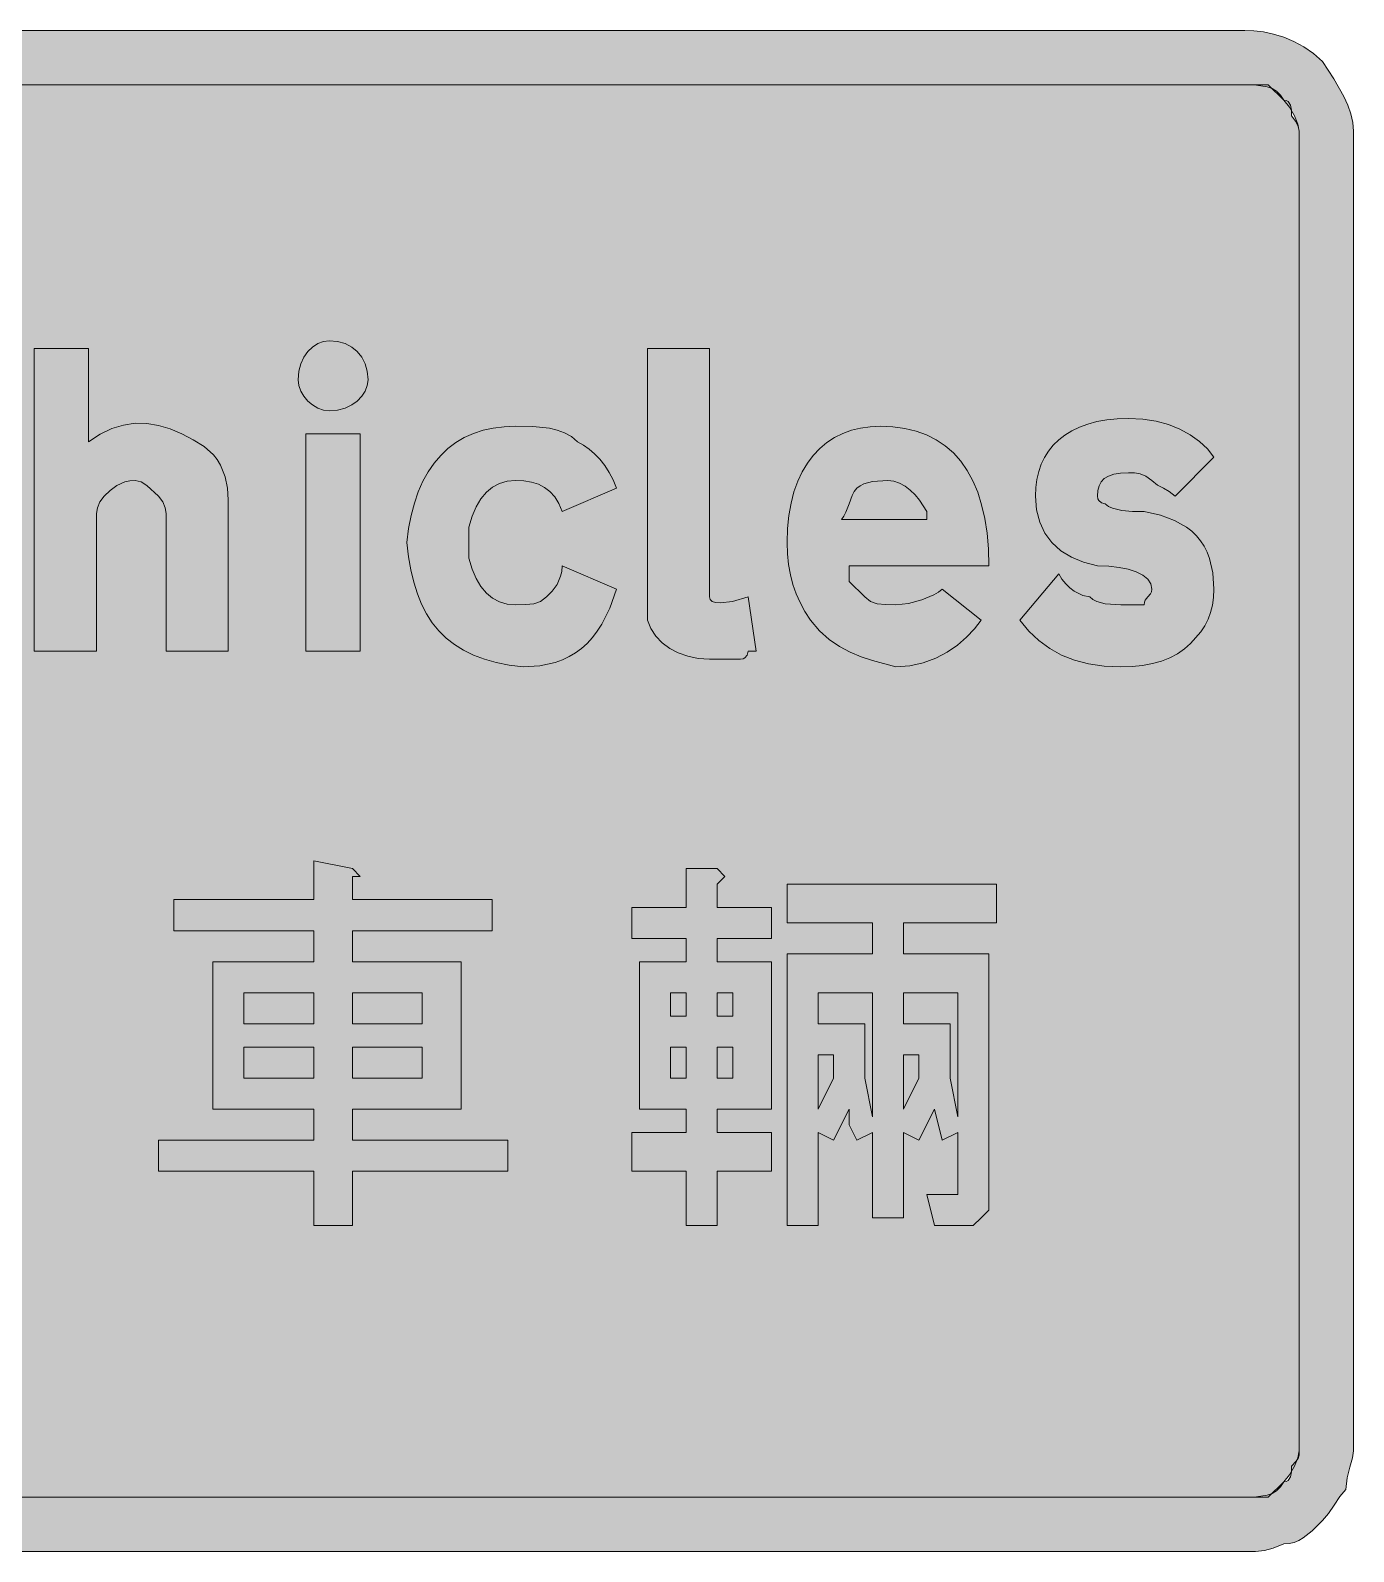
# Model space of a CAD drawing. Header units: metres. Extents: x 15 to 554, y 18 to 253.
# Drawn here: x 349.3 to 553.9, y 18 to 253.2 of the extents above; entities that cross this region are included whole.
import ezdxf

# ---------------------------------------------------------------- set-up
doc = ezdxf.new("R2010")
doc.units = ezdxf.units.M
doc.layers.add('FILL_BLACK_000000', color=7, linetype='Continuous', true_color=0x000000)
doc.layers.add('FILL_WHITE_FFFFFF', color=7, linetype='Continuous', true_color=0xffffff)

msp = doc.modelspace()

# ---------------------------------------------------------------- hatches: boundary and pattern name
at = {"layer": 'FILL_BLACK_000000', "true_color": 0x000000}
h = msp.add_hatch(color=7, dxfattribs=at)
h.dxf.hatch_style = 1
h.paths.add_polyline_path([(27.99, 18.24), (26.64, 18.57), (25.29, 19.05), (23.94, 19.7), (22.59, 20.53), (21.24, 21.56), (19.89, 22.8), (18.65, 23.81), (17.62, 24.99), (16.79, 26.32), (16.14, 27.75), (15.66, 29.23), (15.33, 30.73), (15.15, 32.2), (15.09, 33.6), (15.09, 237.6), (15.24, 240.15), (15.6, 241.82), (16.29, 243.6), (17.19, 244.69), (18.09, 246), (18.99, 247.31), (19.89, 248.4), (21.24, 249.64), (22.59, 250.67), (23.94, 251.5), (25.29, 252.15), (26.64, 252.63), (27.99, 252.96), (29.34, 253.14), (30.69, 253.2), (537.09, 253.2), (538.49, 253.14), (539.98, 252.96), (541.52, 252.63), (543.09, 252.15), (544.66, 251.5), (546.2, 250.67), (547.69, 249.64), (549.09, 248.4), (550.85, 245.7), (552.39, 243), (553, 241.65), (553.48, 240.3), (553.78, 238.95), (553.89, 237.6), (553.89, 33.6), (553.7, 32.49), (553.29, 31.05), (552.88, 29.38), (552.69, 27.6), (551.79, 26.51), (550.89, 25.2), (549.99, 23.89), (549.09, 22.8), (547.48, 21.22), (546.09, 20.1), (545.41, 19.71), (544.7, 19.42), (543.94, 19.26), (543.09, 19.2), (541.48, 18.51), (540.09, 18.15), (538.7, 18.02), (537.09, 18), (30.69, 18), (29.34, 18.06), (27.99, 18.24)])
h.paths.add_polyline_path([(538.87, 26.44), (540.54, 26.7), (541.3, 26.99), (541.98, 27.41), (542.59, 28.01), (543.09, 28.8), (543.49, 28.85), (543.78, 29.01), (544.14, 29.55), (544.27, 30.32), (544.29, 31.2), (544.98, 31.91), (545.34, 32.4), (545.47, 32.89), (545.49, 33.6), (545.49, 237.6), (545.28, 238.69), (544.74, 240), (543.97, 241.31), (543.09, 242.4), (542.59, 243.19), (541.98, 243.79), (541.3, 244.21), (540.54, 244.5), (538.87, 244.76), (537.09, 244.8), (30.69, 244.8), (29.6, 244.76), (28.29, 244.5), (27.62, 244.21), (26.98, 243.79), (26.39, 243.19), (25.89, 242.4), (25.01, 242.19), (24.24, 241.65), (23.7, 240.88), (23.49, 240), (23.49, 237.6), (23.49, 33.6), (23.65, 32.26), (24.11, 30.96), (24.82, 29.74), (25.74, 28.65), (26.83, 27.73), (28.05, 27.02), (29.35, 26.56), (30.69, 26.4), (537.09, 26.4), (538.87, 26.44)], flags=16)
h = msp.add_hatch(color=7, dxfattribs=at)
h.dxf.hatch_style = 1
h.paths.add_polyline_path([(401.38, 198.3), (401.06, 197.44), (400.54, 196.63), (399.84, 195.9), (398.97, 195.29), (397.95, 194.81), (396.78, 194.51), (395.49, 194.4), (394.59, 194.51), (393.73, 194.81), (392.92, 195.29), (392.19, 195.9), (391.58, 196.63), (391.1, 197.44), (390.8, 198.3), (390.69, 199.2), (390.8, 200.49), (391.1, 201.66), (391.58, 202.68), (392.19, 203.55), (392.92, 204.25), (393.73, 204.77), (394.59, 205.09), (395.49, 205.2), (396.78, 205.09), (397.95, 204.77), (398.97, 204.25), (399.84, 203.55), (400.54, 202.68), (401.06, 201.66), (401.38, 200.49), (401.49, 199.2), (401.38, 198.3)])
h = msp.add_hatch(color=7, dxfattribs=at)
h.dxf.hatch_style = 1
h.paths.add_polyline_path([(360.09, 190.78), (361.89, 191.64), (363.69, 192.19), (365.49, 192.45), (367.29, 192.42), (369.09, 192.13), (370.89, 191.59), (372.69, 190.8), (374.47, 189.88), (376.14, 188.85), (377.58, 187.59), (378.19, 186.85), (378.69, 186), (379.38, 184.2), (379.74, 182.4), (379.87, 180.6), (379.89, 178.8), (379.89, 157.2), (370.29, 157.2), (370.29, 177.6), (370.27, 178.5), (370.14, 179.4), (369.78, 180.3), (369.09, 181.2), (367.29, 182.85), (366.39, 183.39), (365.49, 183.6), (364.64, 183.55), (363.9, 183.39), (362.64, 182.85), (361.61, 182.08), (360.69, 181.2), (360, 180.3), (359.64, 179.4), (359.51, 178.5), (359.49, 177.6), (359.49, 157.2), (349.89, 157.2), (349.89, 204), (358.29, 204), (358.29, 189.6), (360.09, 190.78)])
h = msp.add_hatch(color=7, dxfattribs=at)
h.dxf.hatch_style = 1
h.paths.add_polyline_path([(454.29, 166.8), (454.29, 165.6), (454.4, 165.21), (454.72, 164.92), (455.24, 164.76), (455.94, 164.7), (457.83, 164.92), (460.29, 165.6), (461.49, 157.2), (460.29, 157.2), (460.14, 156.6), (459.78, 156.19), (459.49, 156.05), (459.09, 156), (454.29, 156), (452.55, 156.11), (450.93, 156.43), (449.46, 156.95), (448.14, 157.65), (446.99, 158.52), (446.02, 159.54), (445.25, 160.71), (444.69, 162), (444.69, 163.2), (444.69, 164.4), (444.69, 204), (454.29, 204), (454.29, 166.8)])
h = msp.add_hatch(color=7, dxfattribs=at)
h.dxf.hatch_style = 1
h.paths.add_polyline_path([(532.23, 165.5), (532.06, 164.31), (531.78, 163.19), (531.39, 162.15), (530.88, 161.16), (530.26, 160.22), (528.69, 158.4), (527.73, 157.56), (526.67, 156.82), (525.48, 156.21), (524.19, 155.7), (522.78, 155.31), (521.27, 155.02), (519.63, 154.86), (517.89, 154.8), (515.3, 154.91), (512.92, 155.25), (510.74, 155.81), (508.74, 156.6), (506.91, 157.61), (505.23, 158.85), (503.7, 160.31), (502.29, 162), (508.29, 169.2), (508.79, 168.36), (509.38, 167.62), (510.02, 167.01), (510.69, 166.5), (512, 165.82), (513.09, 165.6), (513.59, 165.2), (514.18, 164.91), (515.49, 164.55), (517.89, 164.4), (521.49, 164.4), (521.54, 164.8), (521.68, 165.11), (522.09, 165.6), (522.5, 166.09), (522.64, 166.4), (522.69, 166.8), (522.53, 167.64), (522.05, 168.37), (521.3, 168.99), (520.29, 169.5), (519.06, 169.89), (517.63, 170.17), (516.03, 170.34), (514.29, 170.4), (512.15, 170.96), (510.26, 171.75), (508.62, 172.76), (507.24, 174), (506.15, 175.46), (505.35, 177.15), (504.86, 179.06), (504.69, 181.2), (504.75, 182.52), (504.91, 183.78), (505.2, 184.98), (505.59, 186.11), (506.1, 187.17), (506.71, 188.16), (507.45, 189.07), (508.29, 189.9), (509.25, 190.64), (510.31, 191.3), (511.5, 191.87), (512.79, 192.34), (514.2, 192.71), (515.72, 192.98), (517.35, 193.14), (519.09, 193.2), (521.28, 193.09), (523.35, 192.77), (525.27, 192.25), (527.04, 191.55), (528.64, 190.68), (530.06, 189.66), (531.28, 188.49), (532.29, 187.2), (526.29, 181.2), (525.39, 181.91), (524.49, 182.4), (523.59, 182.89), (522.69, 183.6), (521.79, 184.29), (520.89, 184.65), (519.99, 184.78), (519.09, 184.8), (517.85, 184.74), (516.82, 184.57), (515.99, 184.29), (515.34, 183.9), (514.86, 183.39), (514.53, 182.77), (514.35, 182.04), (514.29, 181.2), (514.34, 180.8), (514.48, 180.51), (514.89, 180.15), (515.49, 180), (515.99, 179.6), (516.6, 179.31), (518.04, 178.95), (519.71, 178.82), (521.49, 178.8), (524.02, 178.24), (526.21, 177.43), (528.07, 176.37), (528.87, 175.75), (529.59, 175.05), (530.22, 174.28), (530.77, 173.44), (531.24, 172.53), (531.61, 171.54), (532.12, 169.33), (532.29, 166.8), (532.23, 165.5)])
h = msp.add_hatch(color=7, dxfattribs=at)
h.dxf.hatch_style = 1
h.paths.add_polyline_path([(391.89, 157.2), (391.89, 190.8), (400.29, 190.8), (400.29, 157.2), (391.89, 157.2)])
h = msp.add_hatch(color=7, dxfattribs=at)
h.dxf.hatch_style = 1
h.paths.add_polyline_path([(426.97, 191.96), (429.54, 191.7), (430.75, 191.41), (431.88, 190.99), (432.94, 190.39), (433.89, 189.6), (434.79, 189.09), (435.67, 188.47), (436.53, 187.74), (437.34, 186.9), (438.1, 185.94), (438.78, 184.87), (439.39, 183.69), (439.89, 182.4), (431.49, 178.8), (430.98, 180.04), (430.36, 181.07), (429.63, 181.9), (428.79, 182.55), (427.83, 183.03), (426.77, 183.36), (425.58, 183.54), (424.29, 183.6), (423, 183.49), (421.82, 183.15), (420.75, 182.59), (419.79, 181.8), (418.95, 180.79), (418.22, 179.55), (417.6, 178.09), (417.09, 176.4), (417.09, 174), (417.09, 171.6), (417.6, 169.91), (418.22, 168.45), (418.95, 167.21), (419.79, 166.2), (420.75, 165.41), (421.81, 164.85), (423, 164.51), (424.29, 164.4), (425.88, 164.42), (427.14, 164.55), (428.17, 164.91), (429.09, 165.6), (429.97, 166.52), (430.74, 167.55), (431.28, 168.81), (431.44, 169.55), (431.49, 170.4), (439.89, 166.8), (438.88, 163.87), (437.64, 161.38), (436.94, 160.29), (436.18, 159.31), (435.36, 158.43), (434.49, 157.65), (433.56, 156.97), (432.58, 156.38), (431.54, 155.89), (430.44, 155.49), (428.08, 154.97), (425.49, 154.8), (423.32, 155.08), (421.32, 155.48), (419.48, 155.99), (417.78, 156.62), (416.24, 157.37), (414.84, 158.24), (413.57, 159.23), (412.44, 160.35), (411.43, 161.59), (410.55, 162.97), (409.78, 164.47), (409.12, 166.11), (408.57, 167.87), (408.12, 169.78), (407.76, 171.82), (407.49, 174), (407.77, 176.18), (408.16, 178.22), (408.66, 180.12), (409.27, 181.87), (409.98, 183.49), (410.8, 184.97), (411.72, 186.3), (412.74, 187.5), (413.86, 188.55), (415.07, 189.47), (416.38, 190.24), (417.78, 190.87), (419.28, 191.37), (420.86, 191.72), (422.53, 191.93), (424.29, 192), (426.97, 191.96)])
h = msp.add_hatch(color=7, dxfattribs=at)
h.dxf.hatch_style = 1
h.paths.add_polyline_path([(475.89, 168), (478.29, 165.6), (479.21, 164.91), (480.24, 164.55), (481.5, 164.42), (483.09, 164.4), (485.06, 164.61), (487.14, 165.15), (489, 165.92), (489.73, 166.35), (490.29, 166.8), (496.29, 162), (495.28, 160.66), (494.06, 159.36), (492.64, 158.14), (491.04, 157.05), (489.27, 156.13), (487.35, 155.42), (485.28, 154.96), (483.09, 154.8), (479.51, 155.76), (477.75, 156.34), (476.04, 157.05), (474.38, 157.93), (472.8, 159.02), (471.29, 160.36), (469.89, 162), (469.05, 163.35), (468.31, 164.72), (467.7, 166.11), (467.19, 167.55), (466.8, 169.04), (466.51, 170.61), (466.35, 172.25), (466.29, 174), (466.36, 176.18), (466.56, 178.22), (466.9, 180.12), (467.36, 181.87), (467.94, 183.49), (468.63, 184.97), (469.43, 186.3), (470.34, 187.5), (471.34, 188.55), (472.44, 189.47), (473.63, 190.24), (474.9, 190.87), (476.24, 191.37), (477.66, 191.72), (479.14, 191.93), (480.69, 192), (482.66, 191.92), (484.51, 191.66), (486.25, 191.24), (487.87, 190.65), (489.37, 189.89), (490.75, 188.96), (492.01, 187.87), (493.14, 186.6), (494.15, 185.17), (495.02, 183.56), (495.77, 181.79), (496.38, 179.85), (496.87, 177.74), (497.21, 175.46), (497.42, 173.02), (497.49, 170.4), (475.89, 170.4), (475.89, 168)])
h.paths.add_polyline_path([(487.89, 178.8), (486.78, 180.56), (486.1, 181.37), (485.34, 182.1), (484.53, 182.71), (483.67, 183.19), (482.79, 183.49), (481.89, 183.6), (479.49, 183.45), (478.18, 183.09), (477.59, 182.8), (477.09, 182.4), (476.69, 181.9), (476.38, 181.31), (475.89, 180), (475.4, 178.69), (475.09, 178.1), (474.69, 177.6), (487.89, 177.6), (487.89, 178.8)], flags=16)
h = msp.add_hatch(color=7, dxfattribs=at)
h.dxf.hatch_style = 1
h.paths.add_polyline_path([(399.09, 122.4), (399.09, 121.2), (399.09, 118.8), (420.69, 118.8), (420.69, 114), (399.09, 114), (399.09, 109.2), (415.89, 109.2), (415.89, 86.4), (399.09, 86.4), (399.09, 81.6), (423.09, 81.6), (423.09, 76.8), (399.09, 76.8), (399.09, 68.4), (393.09, 68.4), (393.09, 76.8), (369.09, 76.8), (369.09, 81.6), (393.09, 81.6), (393.09, 86.4), (377.49, 86.4), (377.49, 109.2), (393.09, 109.2), (393.09, 114), (371.49, 114), (371.49, 118.8), (393.09, 118.8), (393.09, 124.8), (399.09, 123.6), (400.29, 122.4), (399.09, 122.4)])
h.paths.add_polyline_path([(393.09, 99.6), (393.09, 104.4), (382.29, 104.4), (382.29, 99.6), (393.09, 99.6)], flags=16)
h.paths.add_polyline_path([(382.29, 91.2), (393.09, 91.2), (393.09, 96), (382.29, 96), (382.29, 91.2)], flags=16)
h.paths.add_polyline_path([(399.09, 104.4), (399.09, 99.6), (409.89, 99.6), (409.89, 104.4), (399.09, 104.4)], flags=16)
h.paths.add_polyline_path([(409.89, 96), (399.09, 96), (399.09, 91.2), (409.89, 91.2), (409.89, 96)], flags=16)
h = msp.add_hatch(color=7, dxfattribs=at)
h.dxf.hatch_style = 1
h.paths.add_polyline_path([(455.49, 123.6), (456.69, 122.4), (455.49, 121.2), (455.49, 117.6), (463.89, 117.6), (463.89, 112.8), (455.49, 112.8), (455.49, 109.2), (463.89, 109.2), (463.89, 86.4), (455.49, 86.4), (455.49, 82.8), (463.89, 82.8), (463.89, 76.8), (455.49, 76.8), (455.49, 68.4), (450.69, 68.4), (450.69, 76.8), (442.29, 76.8), (442.29, 82.8), (450.69, 82.8), (450.69, 86.4), (443.49, 86.4), (443.49, 109.2), (450.69, 109.2), (450.69, 112.8), (442.29, 112.8), (442.29, 117.6), (450.69, 117.6), (450.69, 123.6), (454.29, 123.6), (455.49, 123.6)])
h.paths.add_polyline_path([(457.89, 100.8), (457.89, 104.4), (455.49, 104.4), (455.49, 100.8), (457.89, 100.8)], flags=16)
h.paths.add_polyline_path([(455.49, 91.2), (457.89, 91.2), (457.89, 96), (455.49, 96), (455.49, 91.2)], flags=16)
h.paths.add_polyline_path([(448.29, 104.4), (448.29, 100.8), (450.69, 100.8), (450.69, 104.4), (448.29, 104.4)], flags=16)
h.paths.add_polyline_path([(450.69, 96), (448.29, 96), (448.29, 91.2), (450.69, 91.2), (450.69, 96)], flags=16)
h = msp.add_hatch(color=7, dxfattribs=at)
h.dxf.hatch_style = 1
h.paths.add_polyline_path([(484.29, 110.4), (497.49, 110.4), (497.49, 73.2), (497.49, 70.8), (496.29, 69.6), (495.09, 68.4), (492.69, 68.4), (489.09, 68.4), (487.89, 73.2), (490.29, 73.2), (491.49, 73.2), (492.69, 73.2), (492.69, 74.4), (492.69, 75.6), (492.69, 82.8), (490.29, 81.6), (489.09, 86.4), (486.69, 81.6), (484.29, 82.8), (484.29, 69.6), (479.49, 69.6), (479.49, 82.8), (477.09, 81.6), (475.89, 84), (475.89, 86.4), (473.49, 81.6), (471.09, 82.8), (471.09, 68.4), (466.29, 68.4), (466.29, 110.4), (479.49, 110.4), (479.49, 115.2), (466.29, 115.2), (466.29, 121.2), (498.69, 121.2), (498.69, 115.2), (484.29, 115.2), (484.29, 110.4)])
h.paths.add_polyline_path([(473.49, 91.2), (473.49, 94.8), (471.09, 94.8), (471.09, 86.4), (473.49, 91.2)], flags=16)
h.paths.add_polyline_path([(484.29, 86.4), (486.69, 91.2), (486.69, 94.8), (484.29, 94.8), (484.29, 86.4)], flags=16)
h.paths.add_polyline_path([(492.69, 104.4), (484.29, 104.4), (484.29, 99.6), (491.49, 99.6), (491.49, 91.2), (492.69, 85.2), (492.69, 104.4)], flags=16)
h.paths.add_polyline_path([(479.49, 85.2), (479.49, 104.4), (471.09, 104.4), (471.09, 99.6), (478.29, 99.6), (478.29, 91.2), (479.49, 85.2)], flags=16)
at = {"layer": 'FILL_WHITE_FFFFFF', "true_color": 0xffffff}
h = msp.add_hatch(color=7, dxfattribs=at)
h.dxf.hatch_style = 1
h.paths.add_polyline_path([(537.09, 244.8), (540.69, 244.8), (543.09, 242.4), (543.49, 242.35), (543.78, 242.19), (544.14, 241.65), (544.27, 240.88), (544.29, 240), (544.98, 239.12), (545.34, 238.35), (545.49, 237.6), (545.49, 33.6), (545.28, 32.51), (544.74, 31.2), (543.97, 29.89), (543.09, 28.8), (540.69, 26.4), (537.09, 26.4), (30.69, 26.4), (29.6, 26.44), (28.29, 26.7), (27.62, 26.99), (26.98, 27.41), (26.39, 28.01), (25.89, 28.8), (25.01, 29.01), (24.24, 29.55), (23.7, 30.32), (23.49, 31.2), (23.49, 33.6), (23.49, 237.6), (23.53, 238.69), (23.79, 240), (24.08, 240.67), (24.5, 241.31), (25.1, 241.9), (25.89, 242.4), (26.39, 243.19), (26.98, 243.79), (27.62, 244.21), (28.29, 244.5), (29.6, 244.76), (30.69, 244.8), (537.09, 244.8)])

# ---------------------------------------------------------------- linework, layer by layer
at = {"layer": 'FILL_BLACK_000000', "lineweight": 0, "true_color": 0x000000}
for points in [[(30.69, 253.2), (537.09, 253.2), (538.49, 253.14), (539.98, 252.96), (541.52, 252.63), (543.09, 252.15), (544.66, 251.5), (546.2, 250.67), (547.69, 249.64), (549.09, 248.4), (550.85, 245.7), (552.39, 243), (553, 241.65), (553.48, 240.3), (553.78, 238.95), (553.89, 237.6), (553.89, 33.6), (553.7, 32.49), (553.29, 31.05), (552.88, 29.38), (552.69, 27.6), (551.79, 26.51), (550.89, 25.2), (549.99, 23.89), (549.09, 22.8), (547.48, 21.22), (546.09, 20.1), (545.41, 19.71), (544.7, 19.42), (543.94, 19.26), (543.09, 19.2), (541.48, 18.51), (540.09, 18.15), (538.7, 18.02), (537.09, 18), (30.69, 18)], [(30.69, 26.4), (537.09, 26.4), (538.87, 26.44), (540.54, 26.7), (541.3, 26.99), (541.98, 27.41), (542.59, 28.01), (543.09, 28.8), (543.49, 28.85), (543.78, 29.01), (544.14, 29.55), (544.27, 30.32), (544.29, 31.2), (544.98, 31.91), (545.34, 32.4), (545.47, 32.89), (545.49, 33.6), (545.49, 237.6), (545.28, 238.69), (544.74, 240), (543.97, 241.31), (543.09, 242.4), (542.59, 243.19), (541.98, 243.79), (541.3, 244.21), (540.54, 244.5), (538.87, 244.76), (537.09, 244.8), (30.69, 244.8)]]:
    msp.add_lwpolyline(points, dxfattribs=at)
for points in [[(401.38, 198.3), (401.06, 197.44), (400.54, 196.63), (399.84, 195.9), (398.97, 195.29), (397.95, 194.81), (396.78, 194.51), (395.49, 194.4), (394.59, 194.51), (393.73, 194.81), (392.92, 195.29), (392.19, 195.9), (391.58, 196.63), (391.1, 197.44), (390.8, 198.3), (390.69, 199.2), (390.8, 200.49), (391.1, 201.66), (391.58, 202.68), (392.19, 203.55), (392.92, 204.25), (393.73, 204.77), (394.59, 205.09), (395.49, 205.2), (396.78, 205.09), (397.95, 204.77), (398.97, 204.25), (399.84, 203.55), (400.54, 202.68), (401.06, 201.66), (401.38, 200.49), (401.49, 199.2)], [(360.09, 190.78), (361.89, 191.64), (363.69, 192.19), (365.49, 192.45), (367.29, 192.42), (369.09, 192.13), (370.89, 191.59), (372.69, 190.8), (374.47, 189.88), (376.14, 188.85), (377.58, 187.59), (378.19, 186.85), (378.69, 186), (379.38, 184.2), (379.74, 182.4), (379.87, 180.6), (379.89, 178.8), (379.89, 157.2), (370.29, 157.2), (370.29, 177.6), (370.27, 178.5), (370.14, 179.4), (369.78, 180.3), (369.09, 181.2), (367.29, 182.85), (366.39, 183.39), (365.49, 183.6), (364.64, 183.55), (363.9, 183.39), (362.64, 182.85), (361.61, 182.08), (360.69, 181.2), (360, 180.3), (359.64, 179.4), (359.51, 178.5), (359.49, 177.6), (359.49, 157.2), (349.89, 157.2), (349.89, 204), (358.29, 204), (358.29, 189.6)], [(454.29, 166.8), (454.29, 165.6), (454.4, 165.21), (454.72, 164.92), (455.24, 164.76), (455.94, 164.7), (457.83, 164.92), (460.29, 165.6), (461.49, 157.2), (460.29, 157.2), (460.14, 156.6), (459.78, 156.19), (459.49, 156.05), (459.09, 156), (454.29, 156), (452.55, 156.11), (450.93, 156.43), (449.46, 156.95), (448.14, 157.65), (446.99, 158.52), (446.02, 159.54), (445.25, 160.71), (444.69, 162), (444.69, 163.2), (444.69, 164.4), (444.69, 204), (454.29, 204)], [(532.23, 165.5), (532.06, 164.31), (531.78, 163.19), (531.39, 162.15), (530.88, 161.16), (530.26, 160.22), (528.69, 158.4), (527.73, 157.56), (526.67, 156.82), (525.48, 156.21), (524.19, 155.7), (522.78, 155.31), (521.27, 155.02), (519.63, 154.86), (517.89, 154.8), (515.3, 154.91), (512.92, 155.25), (510.74, 155.81), (508.74, 156.6), (506.91, 157.61), (505.23, 158.85), (503.7, 160.31), (502.29, 162), (508.29, 169.2), (508.79, 168.36), (509.38, 167.62), (510.02, 167.01), (510.69, 166.5), (512, 165.82), (513.09, 165.6), (513.59, 165.2), (514.18, 164.91), (515.49, 164.55), (517.89, 164.4), (521.49, 164.4), (521.54, 164.8), (521.68, 165.11), (522.09, 165.6), (522.5, 166.09), (522.64, 166.4), (522.69, 166.8), (522.53, 167.64), (522.05, 168.37), (521.3, 168.99), (520.29, 169.5), (519.06, 169.89), (517.63, 170.17), (516.03, 170.34), (514.29, 170.4), (512.15, 170.96), (510.26, 171.75), (508.62, 172.76), (507.24, 174), (506.15, 175.46), (505.35, 177.15), (504.86, 179.06), (504.69, 181.2), (504.75, 182.52), (504.91, 183.78), (505.2, 184.98), (505.59, 186.11), (506.1, 187.17), (506.71, 188.16), (507.45, 189.07), (508.29, 189.9), (509.25, 190.64), (510.31, 191.3), (511.5, 191.87), (512.79, 192.34), (514.2, 192.71), (515.72, 192.98), (517.35, 193.14), (519.09, 193.2), (521.28, 193.09), (523.35, 192.77), (525.27, 192.25), (527.04, 191.55), (528.64, 190.68), (530.06, 189.66), (531.28, 188.49), (532.29, 187.2), (526.29, 181.2), (525.39, 181.91), (524.49, 182.4), (523.59, 182.89), (522.69, 183.6), (521.79, 184.29), (520.89, 184.65), (519.99, 184.78), (519.09, 184.8), (517.85, 184.74), (516.82, 184.57), (515.99, 184.29), (515.34, 183.9), (514.86, 183.39), (514.53, 182.77), (514.35, 182.04), (514.29, 181.2), (514.34, 180.8), (514.48, 180.51), (514.89, 180.15), (515.49, 180), (515.99, 179.6), (516.6, 179.31), (518.04, 178.95), (519.71, 178.82), (521.49, 178.8), (524.02, 178.24), (526.21, 177.43), (528.07, 176.37), (528.87, 175.75), (529.59, 175.05), (530.22, 174.28), (530.77, 173.44), (531.24, 172.53), (531.61, 171.54), (532.12, 169.33), (532.29, 166.8)], [(391.89, 157.2), (391.89, 190.8), (400.29, 190.8), (400.29, 157.2)], [(426.97, 191.96), (429.54, 191.7), (430.75, 191.41), (431.88, 190.99), (432.94, 190.39), (433.89, 189.6), (434.79, 189.09), (435.67, 188.47), (436.53, 187.74), (437.34, 186.9), (438.1, 185.94), (438.78, 184.87), (439.39, 183.69), (439.89, 182.4), (431.49, 178.8), (430.98, 180.04), (430.36, 181.07), (429.63, 181.9), (428.79, 182.55), (427.83, 183.03), (426.77, 183.36), (425.58, 183.54), (424.29, 183.6), (423, 183.49), (421.82, 183.15), (420.75, 182.59), (419.79, 181.8), (418.95, 180.79), (418.22, 179.55), (417.6, 178.09), (417.09, 176.4), (417.09, 174), (417.09, 171.6), (417.6, 169.91), (418.22, 168.45), (418.95, 167.21), (419.79, 166.2), (420.75, 165.41), (421.81, 164.85), (423, 164.51), (424.29, 164.4), (425.88, 164.42), (427.14, 164.55), (428.17, 164.91), (429.09, 165.6), (429.97, 166.52), (430.74, 167.55), (431.28, 168.81), (431.44, 169.55), (431.49, 170.4), (439.89, 166.8), (438.88, 163.87), (437.64, 161.38), (436.94, 160.29), (436.18, 159.31), (435.36, 158.43), (434.49, 157.65), (433.56, 156.97), (432.58, 156.38), (431.54, 155.89), (430.44, 155.49), (428.08, 154.97), (425.49, 154.8), (423.32, 155.08), (421.32, 155.48), (419.48, 155.99), (417.78, 156.62), (416.24, 157.37), (414.84, 158.24), (413.57, 159.23), (412.44, 160.35), (411.43, 161.59), (410.55, 162.97), (409.78, 164.47), (409.12, 166.11), (408.57, 167.87), (408.12, 169.78), (407.76, 171.82), (407.49, 174), (407.77, 176.18), (408.16, 178.22), (408.66, 180.12), (409.27, 181.87), (409.98, 183.49), (410.8, 184.97), (411.72, 186.3), (412.74, 187.5), (413.86, 188.55), (415.07, 189.47), (416.38, 190.24), (417.78, 190.87), (419.28, 191.37), (420.86, 191.72), (422.53, 191.93), (424.29, 192)], [(475.89, 168), (478.29, 165.6), (479.21, 164.91), (480.24, 164.55), (481.5, 164.42), (483.09, 164.4), (485.06, 164.61), (487.14, 165.15), (489, 165.92), (489.73, 166.35), (490.29, 166.8), (496.29, 162), (495.28, 160.66), (494.06, 159.36), (492.64, 158.14), (491.04, 157.05), (489.27, 156.13), (487.35, 155.42), (485.28, 154.96), (483.09, 154.8), (479.51, 155.76), (477.75, 156.34), (476.04, 157.05), (474.38, 157.93), (472.8, 159.02), (471.29, 160.36), (469.89, 162), (469.05, 163.35), (468.31, 164.72), (467.7, 166.11), (467.19, 167.55), (466.8, 169.04), (466.51, 170.61), (466.35, 172.25), (466.29, 174), (466.36, 176.18), (466.56, 178.22), (466.9, 180.12), (467.36, 181.87), (467.94, 183.49), (468.63, 184.97), (469.43, 186.3), (470.34, 187.5), (471.34, 188.55), (472.44, 189.47), (473.63, 190.24), (474.9, 190.87), (476.24, 191.37), (477.66, 191.72), (479.14, 191.93), (480.69, 192), (482.66, 191.92), (484.51, 191.66), (486.25, 191.24), (487.87, 190.65), (489.37, 189.89), (490.75, 188.96), (492.01, 187.87), (493.14, 186.6), (494.15, 185.17), (495.02, 183.56), (495.77, 181.79), (496.38, 179.85), (496.87, 177.74), (497.21, 175.46), (497.42, 173.02), (497.49, 170.4), (475.89, 170.4)], [(487.89, 178.8), (486.78, 180.56), (486.1, 181.37), (485.34, 182.1), (484.53, 182.71), (483.67, 183.19), (482.79, 183.49), (481.89, 183.6), (479.49, 183.45), (478.18, 183.09), (477.59, 182.8), (477.09, 182.4), (476.69, 181.9), (476.38, 181.31), (475.89, 180), (475.4, 178.69), (475.09, 178.1), (474.69, 177.6), (487.89, 177.6)], [(399.09, 122.4), (399.09, 121.2), (399.09, 118.8), (420.69, 118.8), (420.69, 114), (399.09, 114), (399.09, 109.2), (415.89, 109.2), (415.89, 86.4), (399.09, 86.4), (399.09, 81.6), (423.09, 81.6), (423.09, 76.8), (399.09, 76.8), (399.09, 68.4), (393.09, 68.4), (393.09, 76.8), (369.09, 76.8), (369.09, 81.6), (393.09, 81.6), (393.09, 86.4), (377.49, 86.4), (377.49, 109.2), (393.09, 109.2), (393.09, 114), (371.49, 114), (371.49, 118.8), (393.09, 118.8), (393.09, 124.8), (399.09, 123.6), (400.29, 122.4)], [(455.49, 123.6), (456.69, 122.4), (455.49, 121.2), (455.49, 117.6), (463.89, 117.6), (463.89, 112.8), (455.49, 112.8), (455.49, 109.2), (463.89, 109.2), (463.89, 86.4), (455.49, 86.4), (455.49, 82.8), (463.89, 82.8), (463.89, 76.8), (455.49, 76.8), (455.49, 68.4), (450.69, 68.4), (450.69, 76.8), (442.29, 76.8), (442.29, 82.8), (450.69, 82.8), (450.69, 86.4), (443.49, 86.4), (443.49, 109.2), (450.69, 109.2), (450.69, 112.8), (442.29, 112.8), (442.29, 117.6), (450.69, 117.6), (450.69, 123.6), (454.29, 123.6)], [(484.29, 110.4), (497.49, 110.4), (497.49, 73.2), (497.49, 70.8), (496.29, 69.6), (495.09, 68.4), (492.69, 68.4), (489.09, 68.4), (487.89, 73.2), (490.29, 73.2), (491.49, 73.2), (492.69, 73.2), (492.69, 74.4), (492.69, 75.6), (492.69, 82.8), (490.29, 81.6), (489.09, 86.4), (486.69, 81.6), (484.29, 82.8), (484.29, 69.6), (479.49, 69.6), (479.49, 82.8), (477.09, 81.6), (475.89, 84), (475.89, 86.4), (473.49, 81.6), (471.09, 82.8), (471.09, 68.4), (466.29, 68.4), (466.29, 110.4), (479.49, 110.4), (479.49, 115.2), (466.29, 115.2), (466.29, 121.2), (498.69, 121.2), (498.69, 115.2), (484.29, 115.2)], [(393.09, 99.6), (393.09, 104.4), (382.29, 104.4), (382.29, 99.6)], [(399.09, 104.4), (399.09, 99.6), (409.89, 99.6), (409.89, 104.4)], [(448.29, 104.4), (448.29, 100.8), (450.69, 100.8), (450.69, 104.4)], [(457.89, 100.8), (457.89, 104.4), (455.49, 104.4), (455.49, 100.8)], [(479.49, 85.2), (479.49, 104.4), (471.09, 104.4), (471.09, 99.6), (478.29, 99.6), (478.29, 91.2)], [(492.69, 104.4), (484.29, 104.4), (484.29, 99.6), (491.49, 99.6), (491.49, 91.2), (492.69, 85.2)], [(382.29, 91.2), (393.09, 91.2), (393.09, 96), (382.29, 96)], [(409.89, 96), (399.09, 96), (399.09, 91.2), (409.89, 91.2)], [(450.69, 96), (448.29, 96), (448.29, 91.2), (450.69, 91.2)], [(455.49, 91.2), (457.89, 91.2), (457.89, 96), (455.49, 96)], [(473.49, 91.2), (473.49, 94.8), (471.09, 94.8), (471.09, 86.4)], [(484.29, 86.4), (486.69, 91.2), (486.69, 94.8), (484.29, 94.8)]]:
    msp.add_lwpolyline(points, close=True, dxfattribs=at)
at = {"layer": 'FILL_WHITE_FFFFFF', "lineweight": 0, "true_color": 0xffffff}
msp.add_lwpolyline([(30.69, 244.8), (537.09, 244.8), (540.69, 244.8), (543.09, 242.4), (543.49, 242.35), (543.78, 242.19), (544.14, 241.65), (544.27, 240.88), (544.29, 240), (544.98, 239.12), (545.34, 238.35), (545.49, 237.6), (545.49, 33.6), (545.28, 32.51), (544.74, 31.2), (543.97, 29.89), (543.09, 28.8), (540.69, 26.4), (537.09, 26.4), (30.69, 26.4)], dxfattribs=at)

doc.saveas('drawing.dxf')
